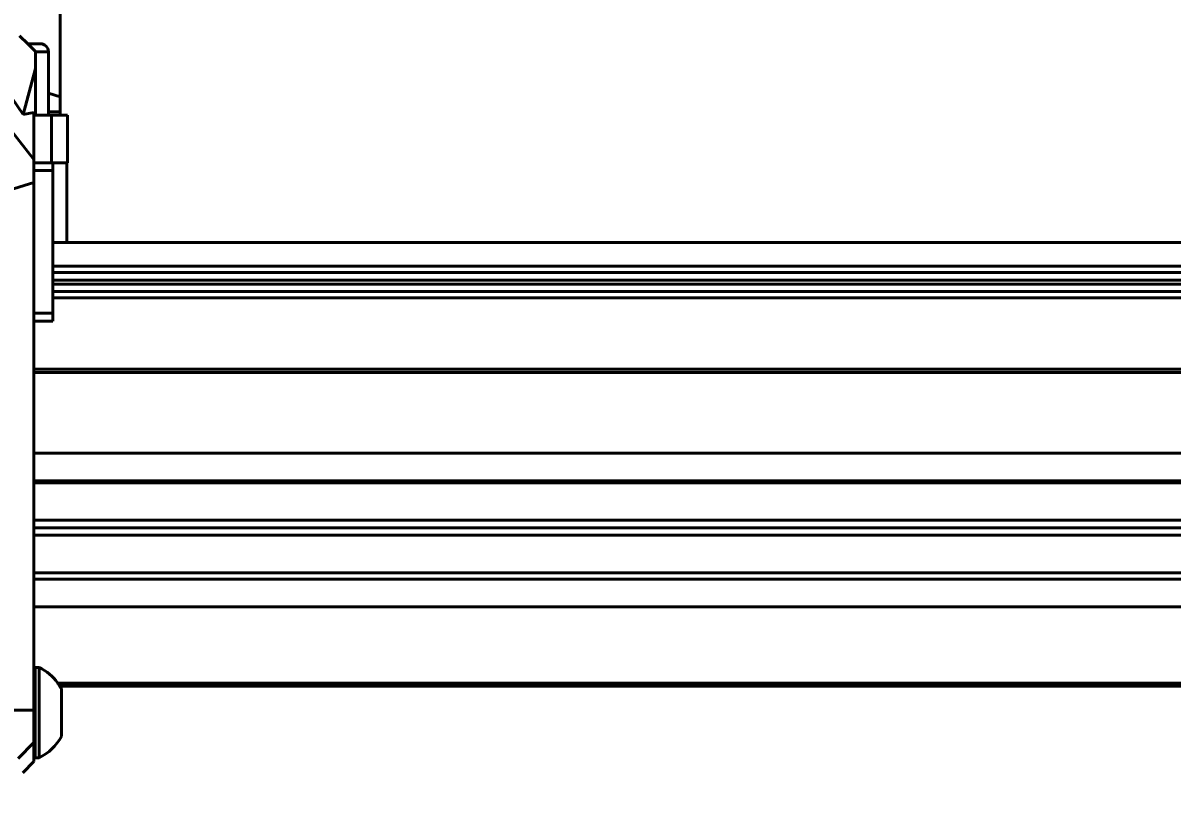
# Model space of a CAD drawing. Header units: millimetres. Extents: x 15 to 415, y 5 to 292.
# Drawn here: x 97.41 to 115.54, y 215.05 to 227.49 of the extents above; entities that cross this region are included whole.
import ezdxf

# ---------------------------------------------------------------- set-up
doc = ezdxf.new("R2010")
doc.units = ezdxf.units.MM
doc.layers.add('Annotations', color=7, linetype='Continuous')
doc.layers.add('Geometries', color=7, linetype='Continuous')
doc.styles.add('Shapr2', font='txt', dxfattribs={"height": 3.3495})
doc.dimstyles.new('ISO-25', dxfattribs={"dimtxt": 2.5, "dimasz": 2.5, "dimexe": 1.25, "dimexo": 0.625, "dimtad": 1, "dimtxsty": 'Standard', "dimcen": 2.5, "dimadec": 0, "dimazin": 0, "dimtfac": 1, "dimtmove": 0, "dimatfit": 3, "dimfxl": 1, "dimarcsym": 0})

# ---------------------------------------------------------------- blocks, each defined once
blk = doc.blocks.new('*D2')
at = {"layer": 'Annotations', "color": 0, "linetype": 'Continuous', "lineweight": 15}
for p, q in [((179.652, 228.924), (179.652, 184.329)), ((55.42, 223.18), (55.42, 184.329)), ((177.152, 185.579), (57.92, 185.579))]:
    blk.add_line(p, q, dxfattribs=at)
at = {"layer": 'Annotations', "color": 0}
for points in [[(57.92, 185.995), (57.92, 185.162), (55.42, 185.579)], [(177.152, 185.162), (177.152, 185.995), (179.652, 185.579)]]:
    blk.add_solid(points, dxfattribs=at)
at = {"layer": 'Defpoints', "color": 0}
for p in [(179.652, 229.549), (55.42, 223.805), (55.42, 185.579)]:
    blk.add_point(p, dxfattribs=at)
at = {"layer": 'Annotations', "color": 0, "lineweight": 15, "insert": (117.878, 188.273), "char_height": 3.3495, "attachment_point": 5, "style": 'Shapr2'}
blk.add_mtext('\\A1;496,93', dxfattribs=at)
blk = doc.blocks.new('*D4')
at = {"layer": 'Annotations', "color": 0, "linetype": 'Continuous', "lineweight": 15}
for p, q in [((70.023, 215.248), (70.023, 198.234)), ((165.3, 215.225), (165.3, 198.234)), ((162.8, 199.484), (72.523, 199.484))]:
    blk.add_line(p, q, dxfattribs=at)
at = {"layer": 'Annotations', "color": 0}
for points in [[(72.523, 199.901), (72.523, 199.067), (70.023, 199.484)], [(162.8, 199.067), (162.8, 199.901), (165.3, 199.484)]]:
    blk.add_solid(points, dxfattribs=at)
at = {"layer": 'Defpoints', "color": 0}
for p in [(70.023, 215.873), (165.3, 215.85), (70.023, 199.484)]:
    blk.add_point(p, dxfattribs=at)
at = {"layer": 'Annotations', "color": 0, "lineweight": 15, "insert": (116.97, 202.178), "char_height": 3.3495, "attachment_point": 5, "style": 'Shapr2'}
blk.add_mtext('\\A1;381,11', dxfattribs=at)

msp = doc.modelspace()

# ---------------------------------------------------------------- linework, layer by layer
at = {"layer": 'Geometries', "linetype": 'Continuous', "lineweight": 40}
for p, q in [((97.9968, 232.3769), (97.9968, 226.331)), ((97.4143, 226.0474), (96.5683, 227.2925)), ((97.4857, 227.1649), (97.3582, 227.2925)), ((97.6082, 227.0425), (97.4857, 227.1649)), ((97.6859, 227.1649), (97.4857, 227.1649)), ((97.6082, 227.0425), (97.6082, 227.0399)), ((97.6082, 227.0399), (97.6082, 226.7761)), ((97.6082, 227.0399), (97.8109, 227.0399)), ((97.8109, 226.3858), (97.8109, 227.0399)), ((97.6082, 226.7761), (97.4143, 226.0474)), ((97.6082, 226.7761), (97.6082, 226.0425)), ((96.6403, 226.5306), (97.5832, 225.3418)), ((97.8109, 226.0899), (97.8109, 226.3858)), ((97.9968, 226.331), (97.8109, 226.3858)), ((97.9968, 226.331), (97.9968, 226.0899)), ((97.4143, 226.0474), (97.5832, 226.0819)), ((97.5832, 226.0819), (97.5832, 226.0425)), ((97.5832, 226.0425), (97.5832, 226.0399)), ((97.5832, 226.0425), (97.6082, 226.0425)), ((97.5832, 226.0399), (97.6218, 226.0399)), ((97.5832, 226.0399), (97.5832, 226.0399)), ((97.5832, 226.0399), (97.5832, 225.3418)), ((97.6218, 226.0399), (97.5832, 226.0399)), ((97.6218, 226.0399), (97.863, 226.0399)), ((97.6218, 226.0399), (97.6218, 226.0399)), ((97.8109, 226.0399), (97.6218, 226.0399)), ((97.8109, 226.0399), (97.8109, 226.0899)), ((97.9968, 226.0899), (97.8109, 226.0899)), ((97.863, 226.0399), (97.863, 225.2899)), ((97.863, 226.0399), (97.9968, 226.0399)), ((97.9968, 226.0899), (97.9968, 226.0399)), ((97.9968, 226.0399), (98.113, 226.0399)), ((98.113, 226.0399), (98.113, 225.2899)), ((97.5832, 225.3418), (97.5832, 225.29)), ((97.5832, 225.29), (97.5832, 225.2899)), ((97.5832, 225.2899), (97.5832, 225.165)), ((97.863, 225.2899), (97.5832, 225.2899)), ((97.883, 225.2899), (97.863, 225.2899)), ((98.102, 225.2899), (97.883, 225.2899)), ((97.883, 225.2899), (97.883, 225.165)), ((98.113, 225.2899), (98.102, 225.2899)), ((98.102, 225.2899), (98.102, 224.0312)), ((97.883, 225.165), (97.5832, 225.165)), ((97.5832, 225.165), (97.5832, 224.9756)), ((97.883, 225.165), (97.883, 224.0312)), ((97.5832, 224.9756), (96.689, 224.7018)), ((97.5832, 224.9756), (97.5832, 222.915)), ((97.883, 224.0312), (97.883, 223.6562)), ((97.883, 224.0312), (98.102, 224.0312)), ((98.102, 224.0312), (136.4332, 224.0312)), ((97.883, 223.6562), (97.883, 223.5572)), ((136.4332, 223.6562), (97.883, 223.6562)), ((97.883, 223.5572), (97.883, 223.437)), ((97.883, 223.5572), (136.4332, 223.5572)), ((97.883, 223.437), (97.883, 223.3754)), ((136.4332, 223.437), (97.883, 223.437)), ((97.883, 223.3754), (97.883, 223.2553)), ((97.883, 223.3754), (136.4332, 223.3754)), ((97.883, 223.2553), (97.883, 223.1562)), ((136.4332, 223.2553), (97.883, 223.2553)), ((97.883, 223.1562), (97.883, 222.915)), ((136.4332, 223.1562), (97.883, 223.1562)), ((97.5832, 222.915), (97.883, 222.915)), ((97.5832, 222.915), (97.5832, 222.79)), ((97.883, 222.915), (97.883, 222.79)), ((97.883, 222.79), (97.5832, 222.79)), ((97.5832, 222.79), (97.5832, 222.0312)), ((97.5832, 222.0312), (97.5832, 221.9812)), ((136.4332, 222.0312), (97.5832, 222.0312)), ((97.5832, 221.9812), (97.5832, 220.7072)), ((136.4332, 221.9812), (97.5832, 221.9812)), ((97.5832, 220.7072), (97.5832, 220.2714)), ((136.4332, 220.7072), (97.5832, 220.7072)), ((97.5832, 220.2714), (97.5832, 220.2411)), ((136.4332, 220.2714), (97.5832, 220.2714)), ((97.5832, 220.2411), (97.5832, 219.6506)), ((136.4332, 220.2411), (97.5832, 220.2411)), ((97.5832, 219.6506), (97.5832, 219.5312)), ((136.4332, 219.6506), (97.5832, 219.6506)), ((97.5832, 219.5312), (97.5832, 219.4118)), ((136.4332, 219.5312), (97.5832, 219.5312)), ((97.5832, 219.4118), (97.5832, 218.8214)), ((136.4332, 219.4118), (97.5832, 219.4118)), ((97.5832, 218.8214), (97.5832, 218.7214)), ((136.4332, 218.8214), (97.5832, 218.8214)), ((97.5832, 218.7214), (97.5832, 218.2856)), ((136.4332, 218.7214), (97.5832, 218.7214)), ((97.5832, 218.2856), (97.5832, 217.0812)), ((136.4332, 218.2856), (97.5832, 218.2856)), ((97.6659, 217.3277), (97.6041, 217.3277)), ((97.6041, 217.3277), (97.6041, 217.0812)), ((97.6659, 217.3277), (97.6659, 215.9027)), ((97.5832, 217.0812), (97.5832, 217.0312)), ((97.6041, 217.0812), (97.5832, 217.0812)), ((97.6041, 217.0812), (97.6041, 217.0312)), ((136.0041, 217.0812), (97.9595, 217.0812)), ((97.5832, 217.0312), (97.5832, 216.9902)), ((97.6041, 217.0312), (97.5832, 217.0312)), ((97.6041, 216.9902), (97.5832, 216.9902)), ((97.5832, 216.9902), (97.5832, 216.6539)), ((97.6041, 217.0312), (97.6041, 216.9902)), ((97.6041, 216.9902), (97.6041, 216.2402)), ((136.0041, 217.0312), (97.993, 217.0312)), ((98.0166, 216.9902), (98.0166, 216.2402)), ((96.689, 216.6539), (97.5832, 216.6539)), ((97.5832, 216.6539), (97.5832, 216.2402)), ((97.3332, 215.8925), (97.5832, 216.1425)), ((97.5832, 216.2402), (97.5832, 216.1425)), ((97.5832, 216.2402), (97.6041, 216.2402)), ((97.5832, 216.1425), (97.5832, 215.8425)), ((97.6041, 216.2402), (97.6041, 215.9027)), ((97.4082, 215.6675), (97.5832, 215.8425)), ((97.6041, 215.9027), (97.6659, 215.9027))]:
    msp.add_line(p, q, dxfattribs=at)
for centre, radius, start, end in [((97.6859, 227.0399), 0.125, 0, 90), ((97.3179, 216.6152), 0.793, 35.99087, 63.96274), ((97.3179, 216.6152), 0.793, 31.64152, 35.99087), ((97.3179, 216.6152), 0.793, 28.22264, 31.64152), ((97.3179, 216.6152), 0.793, 296.03726, 331.77733)]:
    msp.add_arc(centre, radius, start, end, dxfattribs=at)

# ---------------------------------------------------------------- dimensions: what is measured, and where the dimension line sits
at = {"layer": 'Annotations', "linetype": 'Continuous', "lineweight": 15}
for base, p1, p2, picture, middle in [((55.4198, 185.5788), (179.652, 229.5486), (55.4198, 223.8053), '*D2', (117.8778, 185.5788)), ((70.0232, 199.4842), (165.3003, 215.8501), (70.0232, 215.8725), '*D4', (116.9696, 199.4842))]:
    dim = msp.add_linear_dim(base=base, p1=p1, p2=p2, dimstyle='ISO-25', override={"dimscale": 1, "dimgap": 0.7, "dimdec": 2, "dimlfac": 4, "dimrnd": 0.01, "dimzin": 8, "dimdsep": 44, "dimtxsty": 'Shapr2', "dimse1": 0, "dimse2": 0, "dimadec": 2, "dimtol": 0, "dimlim": 0, "dimtp": 0, "dimtm": 0, "dimtfac": 0.6, "dimtdec": 8, "dimfrac": 2, "dimtolj": 1, "dimlwd": 15, "dimlwe": 15}, dxfattribs=at)
    dim.commit()
    dim.dimension.update_dxf_attribs({"geometry": picture, "text_midpoint": middle, "dimtype": 160})

doc.saveas('drawing.dxf')
